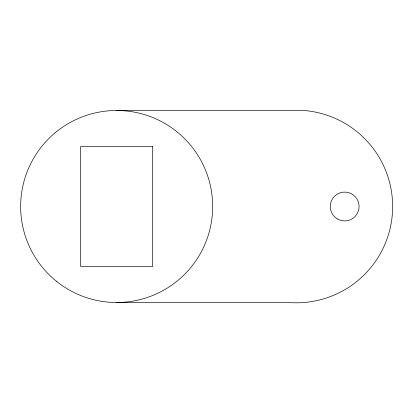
<?xml version="1.0" encoding="UTF-8"?>
<svg xmlns="http://www.w3.org/2000/svg" width="413" height="413" viewBox="0 0 413 413"><rect width="100%" height="100%" fill="white"/><g stroke="black" fill="none" stroke-linecap="round" stroke-linejoin="round"><path stroke-width="0.62" d="M116.657 110.493L303.896 110.493A96.306 96.306 0 0 1 392.35 214.058A96.306 96.306 0 0 1 288.785 302.507L116.657 302.507M152.66 146.496L80.654 146.496L80.654 266.504L152.66 266.504L152.66 146.496M56.24 281.114A96.007 96.007 0 0 0 211.487 221.518A96.007 96.007 0 0 0 82.254 116.869A96.007 96.007 0 0 0 56.24 281.114M337.478 218.973A14.403 14.403 0 0 0 359.083 206.5A14.403 14.403 0 0 0 337.478 194.027A14.403 14.403 0 0 0 337.478 218.973"/></g></svg>
